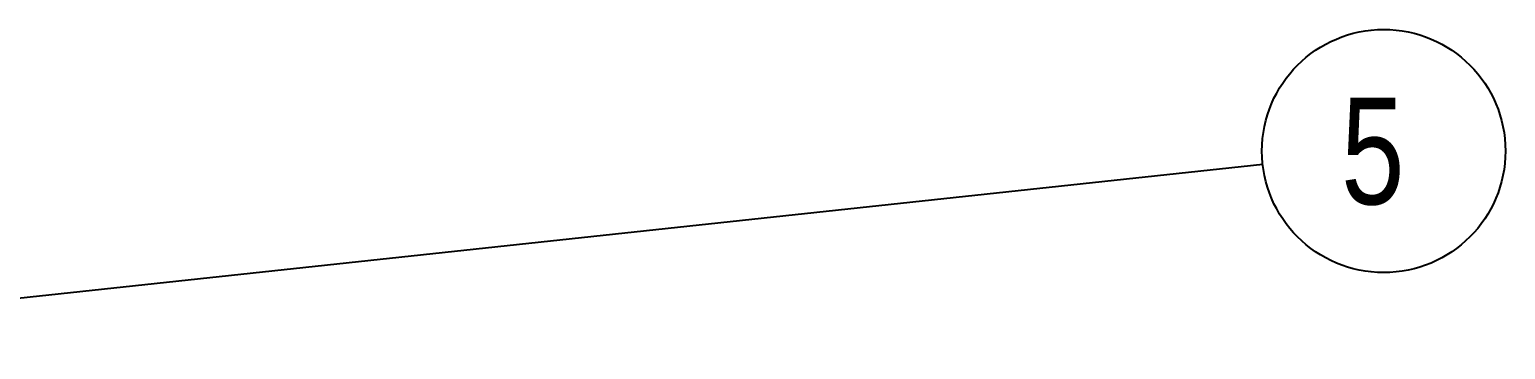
# Model space of a CAD drawing. Header units: millimetres. Extents: x 0 to 594, y 0 to 420.
# Drawn here: x 452.05 to 486.62, y 179.26 to 186.77 of the extents above; entities that cross this region are included whole.
import ezdxf

# ---------------------------------------------------------------- set-up
doc = ezdxf.new("R2010")
doc.units = ezdxf.units.MM
doc.header["$LTSCALE"] = 32.67
doc.layers.get('0').update_dxf_attribs({"linetype": 'CONTINUOUS'})
doc.styles.get("Standard").update_dxf_attribs({"font": 'txt', "width": 0.8})
doc.dimstyles.get("Standard").update_dxf_attribs({"dimtxt": 2.5, "dimasz": 3, "dimexe": 1.5, "dimexo": 1.2, "dimtad": 1, "dimdsep": 46, "dimtxsty": 'STANDARD', "dimblk": '_FILLED', "dimblk1": '_FILLED', "dimblk2": '_FILLED', "dimcen": 0.09, "dimazin": 2, "dimtol": 1, "dimtp": 0.01, "dimtm": 0.01, "dimtfac": 1, "dimtofl": 0, "dimtmove": 0, "dimatfit": 3, "dimldrblk": '_FILLED', "dimfxl": 1, "dimtolj": 1, "dimarcsym": 0})

# ---------------------------------------------------------------- blocks, each defined once
blk = doc.blocks.new('_FILLED')
at = {"color": 0, "linetype": 'BYBLOCK'}
blk.add_solid([(0, 0), (-1, 0.167), (-1, -0.167)], dxfattribs=at)
blk = doc.blocks.new('BALLOON_BL10', base_point=(483.766, 183.918))
at = {"color": 7, "linetype": 'CONTINUOUS'}
blk.add_circle((483.766, 183.918), 2.851, dxfattribs=at)
at = {"color": 7, "linetype": 'CONTINUOUS', "insert": (482.766, 185.168), "char_height": 2.5, "width": 2, "attachment_point": 1, "line_spacing_factor": 0.9}
blk.add_mtext('5', dxfattribs=at)

msp = doc.modelspace()

# ---------------------------------------------------------------- block references
at = {"color": 7, "linetype": 'CONTINUOUS'}
msp.add_blockref('BALLOON_BL10', (483.766, 183.918), dxfattribs=at)

# ---------------------------------------------------------------- leaders
msp.add_leader([(442.224, 179.438), (480.932, 183.612)], dimstyle='STANDARD', override={"dimtad": 0}, dxfattribs=at)

doc.saveas('drawing.dxf')
